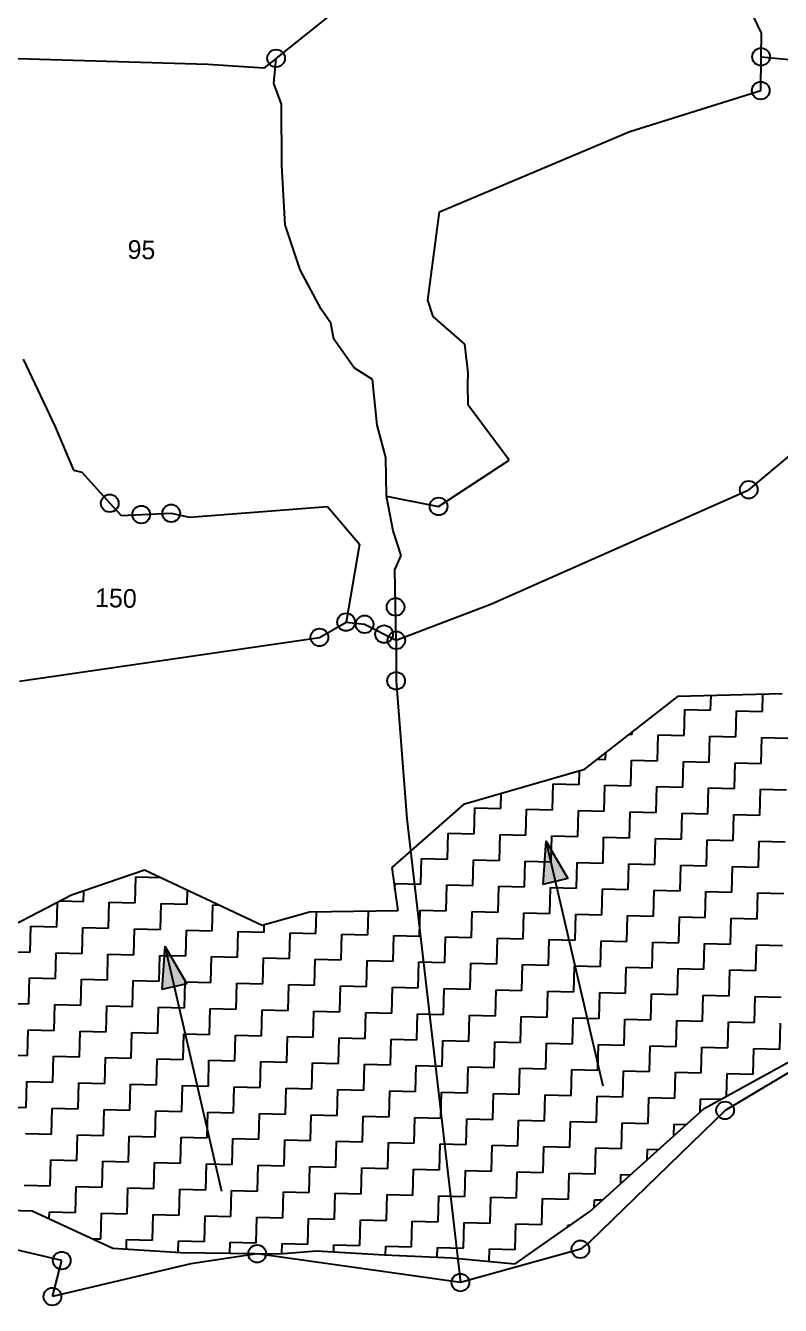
# Model space of a CAD drawing. Header units: metres. Extents: x 351065 to 355926, y 1754202 to 1757814.
# Drawn here: x 352029.2 to 352323.9, y 1754347.6 to 1754847.5 of the extents above; entities that cross this region are included whole.
import ezdxf

# ---------------------------------------------------------------- set-up
doc = ezdxf.new("R2010")
doc.units = ezdxf.units.M
doc.header["$MEASUREMENT"] = 0
for name, color, linetype in [('POLY_HATCH', 12, 'Continuous'), ('POLY_PARCEL', 6, 'Continuous'), ('POLY_WATER', 4, 'Continuous'), ('TEXT_PARCEL', 7, 'Continuous'), ('V_BOUND_LINE', 7, 'Continuous')]:
    doc.layers.add(name, color=color, linetype=linetype)
doc.styles.add('TEXT_MAP', font='', dxfattribs={"height": 2.5})
doc.styles.get('TEXT_MAP').set_extended_font_data('Kruti Dev 050')

msp = doc.modelspace()

# ---------------------------------------------------------------- hatches: boundary and pattern name
h = msp.add_hatch(color=256)
h.paths.add_polyline_path([(352235.97, 1754513.17), (352240.83, 1754514.3), (352232.29, 1754529.05)])
h.paths.add_polyline_path([(352232.29, 1754529.05), (352231.12, 1754512.05), (352235.97, 1754513.17)])
h = msp.add_hatch(color=256)
h.paths.add_polyline_path([(352087.18, 1754472.07), (352092.04, 1754473.2), (352083.5, 1754487.95)])
h.paths.add_polyline_path([(352083.5, 1754487.95), (352082.32, 1754470.95), (352087.18, 1754472.07)])

# ---------------------------------------------------------------- linework, layer by layer
for points in [[(352232.29, 1754529.05), (352231.12, 1754512.05)], [(352232.29, 1754529.05), (352254.47, 1754433.38)], [(352232.29, 1754529.05), (352240.83, 1754514.3)], [(352240.83, 1754514.3), (352231.12, 1754512.05)], [(352083.5, 1754487.95), (352082.32, 1754470.95)], [(352083.5, 1754487.95), (352105.67, 1754392.28)], [(352083.5, 1754487.95), (352092.04, 1754473.2)], [(352092.04, 1754473.2), (352082.32, 1754470.95)]]:
    msp.add_lwpolyline(points)
for centre in [(352126.94, 1754834.68), (352316.31, 1754835.28), (352316.17, 1754822.11), (352311.48, 1754666.2), (352062.01, 1754660.9), (352190.4, 1754659.67), (352074.33, 1754656.5), (352085.99, 1754656.99), (352173.6, 1754620.4), (352154.29, 1754614.48), (352161.53, 1754613.63), (352143.89, 1754608.54), (352169.12, 1754609.79), (352173.9, 1754607.38), (352173.82, 1754591.56), (352302.24, 1754423.79), (352119.55, 1754367.8), (352245.76, 1754369.53), (352043.29, 1754365.14), (352198.92, 1754356.56), (352039.63, 1754351.06)]:
    msp.add_circle(centre, 3.45)
at = {"layer": 'POLY_HATCH'}
for p, q in [((352324.59, 1754586.51), (352283.68, 1754585.45)), ((352283.68, 1754585.45), (352247.01, 1754556.83)), ((352247.01, 1754556.83), (352200.14, 1754543.24)), ((352200.14, 1754543.24), (352172.14, 1754518.69)), ((352075.56, 1754517.65), (352047.12, 1754507.82)), ((352121.52, 1754496.06), (352075.56, 1754517.65)), ((352172.14, 1754518.69), (352174.53, 1754501.74)), ((352047.12, 1754507.82), (352010.69, 1754489.04)), ((352139.98, 1754501.21), (352121.52, 1754496.06)), ((352174.53, 1754501.74), (352139.98, 1754501.21)), ((352294.03, 1754424.5), (352356.51, 1754458.97)), ((352249.46, 1754384.28), (352294.03, 1754424.5)), ((351999.93, 1754385.38), (352031.77, 1754384.56)), ((352031.77, 1754384.56), (352063.25, 1754369.96)), ((352220.26, 1754363.81), (352249.46, 1754384.28)), ((352063.25, 1754369.96), (352089.75, 1754368.22)), ((352089.75, 1754368.22), (352128.17, 1754367.76)), ((352128.17, 1754367.76), (352142.68, 1754368.98)), ((352142.68, 1754368.98), (352169.3, 1754367.41)), ((352169.3, 1754367.41), (352195.58, 1754366.21)), ((352195.58, 1754366.21), (352220.26, 1754363.81))]:
    msp.add_line(p, q, dxfattribs=at)
at = {"layer": 'POLY_HATCH', "linetype": 'Continuous'}
for p, q in [((352296.61, 1754580.06), (352296.76, 1754585.79)), ((352316.85, 1754579.55), (352317.02, 1754586.32)), ((352286.24, 1754570.21), (352286.5, 1754580.32)), ((352286.5, 1754580.32), (352296.61, 1754580.06)), ((352306.47, 1754569.69), (352306.73, 1754579.81)), ((352306.73, 1754579.81), (352316.85, 1754579.55)), ((352264.85, 1754570.76), (352266, 1754570.73)), ((352266, 1754570.73), (352266.03, 1754571.67)), ((352275.86, 1754560.35), (352276.12, 1754570.47)), ((352276.12, 1754570.47), (352286.24, 1754570.21)), ((352296.1, 1754559.83), (352296.35, 1754569.95)), ((352296.35, 1754569.95), (352306.47, 1754569.69)), ((352316.33, 1754559.31), (352316.59, 1754569.43)), ((352316.59, 1754569.43), (352326.71, 1754569.17)), ((352252.3, 1754560.95), (352255.63, 1754560.87)), ((352255.63, 1754560.87), (352255.7, 1754563.61)), ((352245.25, 1754551.01), (352245.39, 1754556.36)), ((352265.48, 1754550.49), (352265.74, 1754560.61)), ((352265.74, 1754560.61), (352275.86, 1754560.35)), ((352285.72, 1754549.97), (352285.98, 1754560.09)), ((352285.98, 1754560.09), (352296.1, 1754559.83)), ((352305.95, 1754549.45), (352306.21, 1754559.57)), ((352306.21, 1754559.57), (352316.33, 1754559.31)), ((352234.87, 1754541.15), (352235.13, 1754551.27)), ((352235.13, 1754551.27), (352245.25, 1754551.01)), ((352255.11, 1754540.63), (352255.37, 1754550.75)), ((352255.37, 1754550.75), (352265.48, 1754550.49)), ((352214.64, 1754541.67), (352214.79, 1754547.49)), ((352275.34, 1754540.12), (352275.6, 1754550.23)), ((352275.6, 1754550.23), (352285.72, 1754549.97)), ((352295.58, 1754539.6), (352295.84, 1754549.71)), ((352295.84, 1754549.71), (352305.95, 1754549.45)), ((352315.81, 1754539.08), (352316.07, 1754549.19)), ((352316.07, 1754549.19), (352326.19, 1754548.93)), ((352204.26, 1754531.82), (352204.52, 1754541.93)), ((352204.52, 1754541.93), (352214.64, 1754541.67)), ((352224.5, 1754531.3), (352224.76, 1754541.41)), ((352224.76, 1754541.41), (352234.87, 1754541.15)), ((352244.73, 1754530.78), (352244.99, 1754540.89)), ((352244.99, 1754540.89), (352255.11, 1754540.63)), ((352264.97, 1754530.26), (352265.22, 1754540.37)), ((352265.22, 1754540.37), (352275.34, 1754540.12)), ((352285.2, 1754529.74), (352285.46, 1754539.86)), ((352285.46, 1754539.86), (352295.58, 1754539.6)), ((352305.43, 1754529.22), (352305.69, 1754539.34)), ((352305.69, 1754539.34), (352315.81, 1754539.08)), ((352193.89, 1754521.96), (352194.15, 1754532.07)), ((352194.15, 1754532.07), (352204.26, 1754531.82)), ((352214.12, 1754521.44), (352214.38, 1754531.56)), ((352214.38, 1754531.56), (352224.5, 1754531.3)), ((352234.35, 1754520.92), (352234.61, 1754531.04)), ((352234.61, 1754531.04), (352244.73, 1754530.78)), ((352254.59, 1754520.4), (352254.85, 1754530.52)), ((352254.85, 1754530.52), (352264.97, 1754530.26)), ((352274.82, 1754519.88), (352275.08, 1754530)), ((352275.08, 1754530), (352285.2, 1754529.74)), ((352295.06, 1754519.36), (352295.32, 1754529.48)), ((352295.32, 1754529.48), (352305.43, 1754529.22)), ((352315.29, 1754518.84), (352315.55, 1754528.96)), ((352315.55, 1754528.96), (352325.67, 1754528.7)), ((352183.51, 1754512.1), (352183.77, 1754522.22)), ((352183.77, 1754522.22), (352193.89, 1754521.96)), ((352203.74, 1754511.58), (352204, 1754521.7)), ((352204, 1754521.7), (352214.12, 1754521.44)), ((352223.98, 1754511.06), (352224.24, 1754521.18)), ((352224.24, 1754521.18), (352234.35, 1754520.92)), ((352244.21, 1754510.54), (352244.47, 1754520.66)), ((352244.47, 1754520.66), (352254.59, 1754520.4)), ((352264.45, 1754510.02), (352264.71, 1754520.14)), ((352264.71, 1754520.14), (352274.82, 1754519.88)), ((352284.68, 1754509.5), (352284.94, 1754519.62)), ((352284.94, 1754519.62), (352295.06, 1754519.36)), ((352304.91, 1754508.99), (352305.17, 1754519.1)), ((352305.17, 1754519.1), (352315.29, 1754518.84)), ((352071.96, 1754504.84), (352072.22, 1754514.96)), ((352072.22, 1754514.96), (352081.82, 1754514.71)), ((352173.34, 1754510.21), (352173.39, 1754512.36)), ((352173.39, 1754512.36), (352183.51, 1754512.1)), ((352193.37, 1754501.72), (352193.63, 1754511.84)), ((352193.63, 1754511.84), (352203.74, 1754511.58)), ((352213.6, 1754501.2), (352213.86, 1754511.32)), ((352213.86, 1754511.32), (352223.98, 1754511.06)), ((352233.83, 1754500.69), (352234.09, 1754510.8)), ((352234.09, 1754510.8), (352244.21, 1754510.54)), ((352051.73, 1754505.36), (352051.83, 1754509.45)), ((352092.2, 1754504.32), (352092.34, 1754509.77)), ((352254.07, 1754500.17), (352254.33, 1754510.28)), ((352254.33, 1754510.28), (352264.45, 1754510.02)), ((352274.3, 1754499.65), (352274.56, 1754509.76)), ((352274.56, 1754509.76), (352284.68, 1754509.5)), ((352294.54, 1754499.13), (352294.8, 1754509.24)), ((352294.8, 1754509.24), (352304.91, 1754508.99)), ((352314.77, 1754498.61), (352315.03, 1754508.73)), ((352315.03, 1754508.73), (352325.15, 1754508.47)), ((352041.35, 1754495.5), (352041.59, 1754504.97)), ((352042.78, 1754505.59), (352051.73, 1754505.36)), ((352061.58, 1754494.98), (352061.84, 1754505.1)), ((352061.84, 1754505.1), (352071.96, 1754504.84)), ((352081.82, 1754494.46), (352082.08, 1754504.58)), ((352082.08, 1754504.58), (352092.2, 1754504.32)), ((352102.05, 1754493.94), (352102.31, 1754504.06)), ((352102.31, 1754504.06), (352104.61, 1754504)), ((352142.52, 1754492.9), (352142.74, 1754501.26)), ((352162.76, 1754492.39), (352162.99, 1754501.56)), ((352182.99, 1754491.87), (352183.25, 1754501.98)), ((352183.25, 1754501.98), (352193.37, 1754501.72)), ((352203.22, 1754491.35), (352203.48, 1754501.46)), ((352203.48, 1754501.46), (352213.6, 1754501.2)), ((352223.46, 1754490.83), (352223.72, 1754500.94)), ((352223.72, 1754500.94), (352233.83, 1754500.69)), ((352030.97, 1754485.64), (352031.23, 1754495.76)), ((352031.23, 1754495.76), (352041.35, 1754495.5)), ((352122.29, 1754493.42), (352122.36, 1754496.29)), ((352243.69, 1754490.31), (352243.95, 1754500.43)), ((352243.95, 1754500.43), (352254.07, 1754500.17)), ((352263.93, 1754489.79), (352264.19, 1754499.91)), ((352264.19, 1754499.91), (352274.3, 1754499.65)), ((352284.16, 1754489.27), (352284.42, 1754499.39)), ((352284.42, 1754499.39), (352294.54, 1754499.13)), ((352304.4, 1754488.75), (352304.65, 1754498.87)), ((352304.65, 1754498.87), (352314.77, 1754498.61)), ((352051.21, 1754485.12), (352051.47, 1754495.24)), ((352051.47, 1754495.24), (352061.58, 1754494.98)), ((352071.44, 1754484.6), (352071.7, 1754494.72)), ((352071.7, 1754494.72), (352081.82, 1754494.46)), ((352091.68, 1754484.09), (352091.94, 1754494.2)), ((352091.94, 1754494.2), (352102.05, 1754493.94)), ((352111.91, 1754483.57), (352112.17, 1754493.68)), ((352112.17, 1754493.68), (352122.29, 1754493.42)), ((352132.14, 1754483.05), (352132.4, 1754493.16)), ((352132.4, 1754493.16), (352142.52, 1754492.9)), ((352152.38, 1754482.53), (352152.64, 1754492.64)), ((352152.64, 1754492.64), (352162.76, 1754492.39)), ((352172.61, 1754482.01), (352172.87, 1754492.13)), ((352172.87, 1754492.13), (352182.99, 1754491.87)), ((352192.85, 1754481.49), (352193.11, 1754491.61)), ((352193.11, 1754491.61), (352203.22, 1754491.35)), ((352213.08, 1754480.97), (352213.34, 1754491.09)), ((352213.34, 1754491.09), (352223.46, 1754490.83)), ((352020.86, 1754485.9), (352030.97, 1754485.64)), ((352233.32, 1754480.45), (352233.58, 1754490.57)), ((352233.58, 1754490.57), (352243.69, 1754490.31)), ((352253.55, 1754479.93), (352253.81, 1754490.05)), ((352253.81, 1754490.05), (352263.93, 1754489.79)), ((352273.78, 1754479.41), (352274.04, 1754489.53)), ((352274.04, 1754489.53), (352284.16, 1754489.27)), ((352294.02, 1754478.89), (352294.28, 1754489.01)), ((352294.28, 1754489.01), (352304.4, 1754488.75)), ((352314.25, 1754478.37), (352314.51, 1754488.49)), ((352314.51, 1754488.49), (352324.63, 1754488.23)), ((352040.83, 1754475.27), (352041.09, 1754485.38)), ((352041.09, 1754485.38), (352051.21, 1754485.12)), ((352061.07, 1754474.75), (352061.32, 1754484.86)), ((352061.32, 1754484.86), (352071.44, 1754484.6)), ((352081.3, 1754474.23), (352081.56, 1754484.34)), ((352081.56, 1754484.34), (352091.68, 1754484.09)), ((352101.53, 1754473.71), (352101.79, 1754483.83)), ((352101.79, 1754483.83), (352111.91, 1754483.57)), ((352121.77, 1754473.19), (352122.03, 1754483.31)), ((352122.03, 1754483.31), (352132.14, 1754483.05)), ((352142, 1754472.67), (352142.26, 1754482.79)), ((352142.26, 1754482.79), (352152.38, 1754482.53)), ((352162.24, 1754472.15), (352162.5, 1754482.27)), ((352162.5, 1754482.27), (352172.61, 1754482.01)), ((352182.47, 1754471.63), (352182.73, 1754481.75)), ((352182.73, 1754481.75), (352192.85, 1754481.49)), ((352202.7, 1754471.11), (352202.96, 1754481.23)), ((352202.96, 1754481.23), (352213.08, 1754480.97)), ((352222.94, 1754470.59), (352223.2, 1754480.71)), ((352223.2, 1754480.71), (352233.32, 1754480.45)), ((352243.17, 1754470.07), (352243.43, 1754480.19)), ((352243.43, 1754480.19), (352253.55, 1754479.93)), ((352263.41, 1754469.56), (352263.67, 1754479.67)), ((352263.67, 1754479.67), (352273.78, 1754479.41)), ((352283.64, 1754469.04), (352283.9, 1754479.15)), ((352283.9, 1754479.15), (352294.02, 1754478.89)), ((352303.88, 1754468.52), (352304.14, 1754478.63)), ((352304.14, 1754478.63), (352314.25, 1754478.37)), ((352030.45, 1754465.41), (352030.71, 1754475.53)), ((352030.71, 1754475.53), (352040.83, 1754475.27)), ((352050.69, 1754464.89), (352050.95, 1754475.01)), ((352050.95, 1754475.01), (352061.07, 1754474.75)), ((352070.92, 1754464.37), (352071.18, 1754474.49)), ((352071.18, 1754474.49), (352081.3, 1754474.23)), ((352091.16, 1754463.85), (352091.42, 1754473.97)), ((352091.42, 1754473.97), (352101.53, 1754473.71)), ((352111.39, 1754463.33), (352111.65, 1754473.45)), ((352111.65, 1754473.45), (352121.77, 1754473.19)), ((352131.63, 1754462.81), (352131.88, 1754472.93)), ((352131.88, 1754472.93), (352142, 1754472.67)), ((352151.86, 1754462.29), (352152.12, 1754472.41)), ((352152.12, 1754472.41), (352162.24, 1754472.15)), ((352172.09, 1754461.77), (352172.35, 1754471.89)), ((352172.35, 1754471.89), (352182.47, 1754471.63)), ((352192.33, 1754461.26), (352192.59, 1754471.37)), ((352192.59, 1754471.37), (352202.7, 1754471.11)), ((352212.56, 1754460.74), (352212.82, 1754470.85)), ((352212.82, 1754470.85), (352222.94, 1754470.59)), ((352232.8, 1754460.22), (352233.06, 1754470.33)), ((352233.06, 1754470.33), (352243.17, 1754470.07)), ((352253.03, 1754459.7), (352253.29, 1754469.81)), ((352253.29, 1754469.81), (352263.41, 1754469.56)), ((352273.27, 1754459.18), (352273.52, 1754469.3)), ((352273.52, 1754469.3), (352283.64, 1754469.04)), ((352293.5, 1754458.66), (352293.76, 1754468.78)), ((352293.76, 1754468.78), (352303.88, 1754468.52)), ((352313.73, 1754458.14), (352313.99, 1754468.26)), ((352313.99, 1754468.26), (352324.11, 1754468)), ((352020.34, 1754465.67), (352030.45, 1754465.41)), ((352040.31, 1754455.03), (352040.57, 1754465.15)), ((352040.57, 1754465.15), (352050.69, 1754464.89)), ((352060.55, 1754454.51), (352060.81, 1754464.63)), ((352060.81, 1754464.63), (352070.92, 1754464.37)), ((352080.78, 1754453.99), (352081.04, 1754464.11)), ((352081.04, 1754464.11), (352091.16, 1754463.85)), ((352101.01, 1754453.47), (352101.27, 1754463.59)), ((352101.27, 1754463.59), (352111.39, 1754463.33)), ((352121.25, 1754452.96), (352121.51, 1754463.07)), ((352121.51, 1754463.07), (352131.63, 1754462.81)), ((352141.48, 1754452.44), (352141.74, 1754462.55)), ((352141.74, 1754462.55), (352151.86, 1754462.29)), ((352161.72, 1754451.92), (352161.98, 1754462.03)), ((352161.98, 1754462.03), (352172.09, 1754461.77)), ((352181.95, 1754451.4), (352182.21, 1754461.51)), ((352182.21, 1754461.51), (352192.33, 1754461.26)), ((352202.19, 1754450.88), (352202.45, 1754461)), ((352202.45, 1754461), (352212.56, 1754460.74)), ((352222.42, 1754450.36), (352222.68, 1754460.48)), ((352222.68, 1754460.48), (352232.8, 1754460.22)), ((352242.65, 1754449.84), (352242.91, 1754459.96)), ((352242.91, 1754459.96), (352253.03, 1754459.7)), ((352262.89, 1754449.32), (352263.15, 1754459.44)), ((352263.15, 1754459.44), (352273.27, 1754459.18)), ((352283.12, 1754448.8), (352283.38, 1754458.92)), ((352283.38, 1754458.92), (352293.5, 1754458.66)), ((352303.36, 1754448.28), (352303.62, 1754458.4)), ((352303.62, 1754458.4), (352313.73, 1754458.14)), ((352323.59, 1754447.76), (352323.85, 1754457.88)), ((352029.93, 1754445.17), (352030.19, 1754455.29)), ((352030.19, 1754455.29), (352040.31, 1754455.03)), ((352050.17, 1754444.65), (352050.43, 1754454.77)), ((352050.43, 1754454.77), (352060.55, 1754454.51)), ((352070.4, 1754444.14), (352070.66, 1754454.25)), ((352070.66, 1754454.25), (352080.78, 1754453.99)), ((352090.64, 1754443.62), (352090.9, 1754453.73)), ((352090.9, 1754453.73), (352101.01, 1754453.47)), ((352110.87, 1754443.1), (352111.13, 1754453.21)), ((352111.13, 1754453.21), (352121.25, 1754452.96)), ((352131.11, 1754442.58), (352131.37, 1754452.7)), ((352131.37, 1754452.7), (352141.48, 1754452.44)), ((352151.34, 1754442.06), (352151.6, 1754452.18)), ((352151.6, 1754452.18), (352161.72, 1754451.92)), ((352171.57, 1754441.54), (352171.83, 1754451.66)), ((352171.83, 1754451.66), (352181.95, 1754451.4)), ((352191.81, 1754441.02), (352192.07, 1754451.14)), ((352192.07, 1754451.14), (352202.19, 1754450.88)), ((352212.04, 1754440.5), (352212.3, 1754450.62)), ((352212.3, 1754450.62), (352222.42, 1754450.36)), ((352232.28, 1754439.98), (352232.54, 1754450.1)), ((352232.54, 1754450.1), (352242.65, 1754449.84)), ((352252.51, 1754439.46), (352252.77, 1754449.58)), ((352252.77, 1754449.58), (352262.89, 1754449.32)), ((352272.75, 1754438.94), (352273.01, 1754449.06)), ((352273.01, 1754449.06), (352283.12, 1754448.8)), ((352292.98, 1754438.42), (352293.24, 1754448.54)), ((352293.24, 1754448.54), (352303.36, 1754448.28)), ((352313.21, 1754437.91), (352313.47, 1754448.02)), ((352313.47, 1754448.02), (352323.59, 1754447.76)), ((352019.82, 1754445.43), (352029.93, 1754445.17)), ((352039.79, 1754434.8), (352040.05, 1754444.91)), ((352040.05, 1754444.91), (352050.17, 1754444.65)), ((352060.03, 1754434.28), (352060.29, 1754444.4)), ((352060.29, 1754444.4), (352070.4, 1754444.14)), ((352080.26, 1754433.76), (352080.52, 1754443.88)), ((352080.52, 1754443.88), (352090.64, 1754443.62)), ((352100.5, 1754433.24), (352100.75, 1754443.36)), ((352100.75, 1754443.36), (352110.87, 1754443.1)), ((352120.73, 1754432.72), (352120.99, 1754442.84)), ((352120.99, 1754442.84), (352131.11, 1754442.58)), ((352140.96, 1754432.2), (352141.22, 1754442.32)), ((352141.22, 1754442.32), (352151.34, 1754442.06)), ((352161.2, 1754431.68), (352161.46, 1754441.8)), ((352161.46, 1754441.8), (352171.57, 1754441.54)), ((352181.43, 1754431.16), (352181.69, 1754441.28)), ((352181.69, 1754441.28), (352191.81, 1754441.02)), ((352201.67, 1754430.64), (352201.93, 1754440.76)), ((352201.93, 1754440.76), (352212.04, 1754440.5)), ((352221.9, 1754430.12), (352222.16, 1754440.24)), ((352222.16, 1754440.24), (352232.28, 1754439.98)), ((352242.13, 1754429.61), (352242.39, 1754439.72)), ((352242.39, 1754439.72), (352252.51, 1754439.46)), ((352262.37, 1754429.09), (352262.63, 1754439.2)), ((352262.63, 1754439.2), (352272.75, 1754438.94)), ((352282.6, 1754428.57), (352282.86, 1754438.68)), ((352282.86, 1754438.68), (352292.98, 1754438.42)), ((352302.87, 1754429.38), (352303.1, 1754438.17)), ((352303.1, 1754438.17), (352313.21, 1754437.91)), ((352029.42, 1754424.94), (352029.68, 1754435.06)), ((352029.68, 1754435.06), (352039.79, 1754434.8)), ((352049.65, 1754424.42), (352049.91, 1754434.54)), ((352049.91, 1754434.54), (352060.03, 1754434.28)), ((352069.88, 1754423.9), (352070.14, 1754434.02)), ((352070.14, 1754434.02), (352080.26, 1754433.76)), ((352090.12, 1754423.38), (352090.38, 1754433.5)), ((352090.38, 1754433.5), (352100.5, 1754433.24)), ((352110.35, 1754422.86), (352110.61, 1754432.98)), ((352110.61, 1754432.98), (352120.73, 1754432.72)), ((352130.59, 1754422.34), (352130.85, 1754432.46)), ((352130.85, 1754432.46), (352140.96, 1754432.2)), ((352150.82, 1754421.82), (352151.08, 1754431.94)), ((352151.08, 1754431.94), (352161.2, 1754431.68)), ((352171.06, 1754421.31), (352171.32, 1754431.42)), ((352171.32, 1754431.42), (352181.43, 1754431.16)), ((352191.29, 1754420.79), (352191.55, 1754430.9)), ((352191.55, 1754430.9), (352201.67, 1754430.64)), ((352211.52, 1754420.27), (352211.78, 1754430.38)), ((352211.78, 1754430.38), (352221.9, 1754430.12)), ((352231.76, 1754419.75), (352232.02, 1754429.87)), ((352232.02, 1754429.87), (352242.13, 1754429.61)), ((352251.99, 1754419.23), (352252.25, 1754429.35)), ((352252.25, 1754429.35), (352262.37, 1754429.09)), ((352272.23, 1754418.71), (352272.49, 1754428.83)), ((352272.49, 1754428.83), (352282.6, 1754428.57)), ((352292.59, 1754423.2), (352292.72, 1754428.31)), ((352292.72, 1754428.31), (352300.56, 1754428.11)), ((352019.3, 1754425.2), (352029.42, 1754424.94)), ((352039.27, 1754414.56), (352039.53, 1754424.68)), ((352039.53, 1754424.68), (352049.65, 1754424.42)), ((352059.51, 1754414.04), (352059.77, 1754424.16)), ((352059.77, 1754424.16), (352069.88, 1754423.9)), ((352079.74, 1754413.52), (352080, 1754423.64)), ((352080, 1754423.64), (352090.12, 1754423.38)), ((352099.98, 1754413.01), (352100.24, 1754423.12)), ((352100.24, 1754423.12), (352110.35, 1754422.86)), ((352120.21, 1754412.49), (352120.47, 1754422.6)), ((352120.47, 1754422.6), (352130.59, 1754422.34)), ((352140.44, 1754411.97), (352140.7, 1754422.08)), ((352140.7, 1754422.08), (352150.82, 1754421.82)), ((352160.68, 1754411.45), (352160.94, 1754421.57)), ((352160.94, 1754421.57), (352171.06, 1754421.31)), ((352180.91, 1754410.93), (352181.17, 1754421.05)), ((352181.17, 1754421.05), (352191.29, 1754420.79)), ((352201.15, 1754410.41), (352201.41, 1754420.53)), ((352201.41, 1754420.53), (352211.52, 1754420.27)), ((352221.38, 1754409.89), (352221.64, 1754420.01)), ((352221.64, 1754420.01), (352231.76, 1754419.75)), ((352241.62, 1754409.37), (352241.88, 1754419.49)), ((352241.88, 1754419.49), (352251.99, 1754419.23)), ((352261.85, 1754408.85), (352262.11, 1754418.97)), ((352262.11, 1754418.97), (352272.23, 1754418.71)), ((352282.23, 1754413.85), (352282.34, 1754418.45)), ((352282.34, 1754418.45), (352287.19, 1754418.33)), ((352029.16, 1754414.82), (352039.27, 1754414.56)), ((352049.13, 1754404.19), (352049.39, 1754414.3)), ((352049.39, 1754414.3), (352059.51, 1754414.04)), ((352069.37, 1754403.67), (352069.62, 1754413.78)), ((352069.62, 1754413.78), (352079.74, 1754413.52)), ((352089.6, 1754403.15), (352089.86, 1754413.27)), ((352089.86, 1754413.27), (352099.98, 1754413.01)), ((352109.83, 1754402.63), (352110.09, 1754412.75)), ((352110.09, 1754412.75), (352120.21, 1754412.49)), ((352130.07, 1754402.11), (352130.33, 1754412.23)), ((352130.33, 1754412.23), (352140.44, 1754411.97)), ((352150.3, 1754401.59), (352150.56, 1754411.71)), ((352150.56, 1754411.71), (352160.68, 1754411.45)), ((352170.54, 1754401.07), (352170.8, 1754411.19)), ((352170.8, 1754411.19), (352180.91, 1754410.93)), ((352190.77, 1754400.55), (352191.03, 1754410.67)), ((352191.03, 1754410.67), (352201.15, 1754410.41)), ((352211, 1754400.03), (352211.26, 1754410.15)), ((352211.26, 1754410.15), (352221.38, 1754409.89)), ((352231.24, 1754399.51), (352231.5, 1754409.63)), ((352231.5, 1754409.63), (352241.62, 1754409.37)), ((352251.47, 1754398.99), (352251.73, 1754409.11)), ((352251.73, 1754409.11), (352261.85, 1754408.85)), ((352271.86, 1754404.5), (352271.97, 1754408.59)), ((352271.97, 1754408.59), (352276.28, 1754408.48)), ((352038.75, 1754394.33), (352039.01, 1754404.45)), ((352039.01, 1754404.45), (352049.13, 1754404.19)), ((352058.99, 1754393.81), (352059.25, 1754403.93)), ((352059.25, 1754403.93), (352069.37, 1754403.67)), ((352079.22, 1754393.29), (352079.48, 1754403.41)), ((352079.48, 1754403.41), (352089.6, 1754403.15)), ((352099.46, 1754392.77), (352099.72, 1754402.89)), ((352099.72, 1754402.89), (352109.83, 1754402.63)), ((352119.69, 1754392.25), (352119.95, 1754402.37)), ((352119.95, 1754402.37), (352130.07, 1754402.11)), ((352139.93, 1754391.73), (352140.18, 1754401.85)), ((352140.18, 1754401.85), (352150.3, 1754401.59)), ((352160.16, 1754391.21), (352160.42, 1754401.33)), ((352160.42, 1754401.33), (352170.54, 1754401.07)), ((352180.39, 1754390.69), (352180.65, 1754400.81)), ((352180.65, 1754400.81), (352190.77, 1754400.55)), ((352200.63, 1754390.18), (352200.89, 1754400.29)), ((352200.89, 1754400.29), (352211, 1754400.03)), ((352220.86, 1754389.66), (352221.12, 1754399.77)), ((352221.12, 1754399.77), (352231.24, 1754399.51)), ((352241.1, 1754389.14), (352241.36, 1754399.25)), ((352241.36, 1754399.25), (352251.47, 1754398.99)), ((352261.5, 1754395.14), (352261.59, 1754398.74)), ((352261.59, 1754398.74), (352265.37, 1754398.64)), ((352028.64, 1754394.59), (352038.75, 1754394.33)), ((352048.61, 1754383.95), (352048.87, 1754394.07)), ((352048.87, 1754394.07), (352058.99, 1754393.81)), ((352068.85, 1754383.43), (352069.11, 1754393.55)), ((352069.11, 1754393.55), (352079.22, 1754393.29)), ((352089.08, 1754382.91), (352089.34, 1754393.03)), ((352089.34, 1754393.03), (352099.46, 1754392.77)), ((352109.31, 1754382.39), (352109.57, 1754392.51)), ((352109.57, 1754392.51), (352119.69, 1754392.25)), ((352129.55, 1754381.88), (352129.81, 1754391.99)), ((352129.81, 1754391.99), (352139.93, 1754391.73)), ((352149.78, 1754381.36), (352150.04, 1754391.47)), ((352150.04, 1754391.47), (352160.16, 1754391.21)), ((352170.02, 1754380.84), (352170.28, 1754390.95)), ((352170.28, 1754390.95), (352180.39, 1754390.69)), ((352190.25, 1754380.32), (352190.51, 1754390.44)), ((352190.51, 1754390.44), (352200.63, 1754390.18)), ((352210.49, 1754379.8), (352210.75, 1754389.92)), ((352210.75, 1754389.92), (352220.86, 1754389.66)), ((352230.72, 1754379.28), (352230.98, 1754389.4)), ((352230.98, 1754389.4), (352241.1, 1754389.14)), ((352251.13, 1754385.79), (352251.21, 1754388.88)), ((352251.21, 1754388.88), (352254.46, 1754388.79)), ((352038.42, 1754381.47), (352038.49, 1754384.21)), ((352038.49, 1754384.21), (352048.61, 1754383.95)), ((352058.47, 1754373.58), (352058.73, 1754383.69)), ((352058.73, 1754383.69), (352068.85, 1754383.43)), ((352078.7, 1754373.06), (352078.96, 1754383.17)), ((352078.96, 1754383.17), (352089.08, 1754382.91)), ((352098.94, 1754372.54), (352099.2, 1754382.65)), ((352099.2, 1754382.65), (352109.31, 1754382.39)), ((352119.17, 1754372.02), (352119.43, 1754382.14)), ((352119.43, 1754382.14), (352129.55, 1754381.88)), ((352139.41, 1754371.5), (352139.67, 1754381.62)), ((352139.67, 1754381.62), (352149.78, 1754381.36)), ((352159.64, 1754370.98), (352159.9, 1754381.1)), ((352159.9, 1754381.1), (352170.02, 1754380.84)), ((352179.87, 1754370.46), (352180.13, 1754380.58)), ((352180.13, 1754380.58), (352190.25, 1754380.32)), ((352200.11, 1754369.94), (352200.37, 1754380.06)), ((352200.37, 1754380.06), (352210.49, 1754379.8)), ((352220.34, 1754369.42), (352220.6, 1754379.54)), ((352220.6, 1754379.54), (352230.72, 1754379.28)), ((352240.82, 1754378.22), (352240.84, 1754379.02)), ((352240.84, 1754379.02), (352241.92, 1754378.99)), ((352055.29, 1754373.66), (352058.47, 1754373.58)), ((352068.49, 1754369.62), (352068.59, 1754373.32)), ((352068.59, 1754373.32), (352078.7, 1754373.06)), ((352088.71, 1754368.29), (352088.82, 1754372.8)), ((352088.82, 1754372.8), (352098.94, 1754372.54)), ((352108.94, 1754367.99), (352109.05, 1754372.28)), ((352109.05, 1754372.28), (352119.17, 1754372.02)), ((352129.19, 1754367.85), (352129.29, 1754371.76)), ((352129.29, 1754371.76), (352139.41, 1754371.5)), ((352149.46, 1754368.58), (352149.52, 1754371.24)), ((352149.52, 1754371.24), (352159.64, 1754370.98)), ((352169.67, 1754367.4), (352169.76, 1754370.72)), ((352169.76, 1754370.72), (352179.87, 1754370.46)), ((352189.9, 1754366.47), (352189.99, 1754370.2)), ((352189.99, 1754370.2), (352200.11, 1754369.94)), ((352210.1, 1754364.8), (352210.23, 1754369.68)), ((352210.23, 1754369.68), (352220.34, 1754369.42))]:
    msp.add_line(p, q, dxfattribs=at)
at = {"layer": 'POLY_PARCEL'}
for p, q in [((352316.41, 1754844.52), (352312.34, 1754853.19)), ((352316.31, 1754835.28), (352316.41, 1754844.52)), ((352126.02, 1754824.82), (352126.94, 1754834.68)), ((352316.17, 1754822.11), (352316.31, 1754835.28)), ((352316.31, 1754835.28), (352339.21, 1754833.05)), ((352129.12, 1754816.83), (352126.02, 1754824.82)), ((352265.07, 1754806.09), (352316.17, 1754822.11)), ((352129.16, 1754792.77), (352129.12, 1754816.83)), ((352190.71, 1754774.71), (352265.07, 1754806.09)), ((352130.55, 1754769.66), (352129.16, 1754792.77)), ((352186.2, 1754740.21), (352190.71, 1754774.71)), ((352311.48, 1754666.2), (352439.26, 1754773.2)), ((352136.36, 1754752.04), (352130.55, 1754769.66)), ((352144.54, 1754736.66), (352136.36, 1754752.04)), ((352148.36, 1754731.29), (352144.54, 1754736.66)), ((352188.34, 1754733.89), (352186.2, 1754740.21)), ((352149.52, 1754725), (352148.36, 1754731.29)), ((352200.6, 1754723.03), (352188.34, 1754733.89)), ((352157.49, 1754713.77), (352149.52, 1754725)), ((352201.96, 1754711.79), (352200.6, 1754723.03)), ((352028.16, 1754717.15), (352040.68, 1754690.78)), ((352164.63, 1754709.3), (352157.49, 1754713.77)), ((352201.85, 1754707.5), (352201.96, 1754711.79)), ((352166.48, 1754691.45), (352164.63, 1754709.3)), ((352201.97, 1754699.26), (352201.85, 1754707.5)), ((352217.91, 1754677.75), (352201.97, 1754699.26)), ((352040.68, 1754690.78), (352047.83, 1754673.79)), ((352169.78, 1754678.84), (352166.48, 1754691.45)), ((352170.05, 1754663.67), (352169.78, 1754678.84)), ((352190.4, 1754659.67), (352217.91, 1754677.75)), ((352047.83, 1754673.79), (352051.11, 1754673.05)), ((352051.11, 1754673.05), (352062.01, 1754660.9)), ((352211.05, 1754621.64), (352311.48, 1754666.2)), ((352062.01, 1754660.9), (352066.51, 1754656.17)), ((352170.05, 1754663.67), (352190.4, 1754659.67)), ((352172.67, 1754650.09), (352170.05, 1754663.67)), ((352066.51, 1754656.17), (352085.99, 1754656.99)), ((352085.99, 1754656.99), (352093.21, 1754655.48)), ((352093.21, 1754655.48), (352147.09, 1754659.7)), ((352147.09, 1754659.7), (352159.57, 1754644.88)), ((352175.73, 1754640.45), (352172.67, 1754650.09)), ((352159.57, 1754644.88), (352154.29, 1754614.48)), ((352173.27, 1754634.91), (352175.73, 1754640.45)), ((352173.9, 1754607.38), (352173.27, 1754634.91)), ((352173.9, 1754607.38), (352211.05, 1754621.64)), ((352143.89, 1754608.54), (352154.29, 1754614.48)), ((352154.29, 1754614.48), (352161.53, 1754613.63)), ((352161.53, 1754613.63), (352173.9, 1754607.38)), ((352026.79, 1754591.43), (352143.89, 1754608.54)), ((352173.9, 1754607.38), (352173.82, 1754591.56)), ((352173.82, 1754591.56), (352178.05, 1754537.72)), ((352178.05, 1754537.72), (352198.92, 1754356.56))]:
    msp.add_line(p, q, dxfattribs=at)
at = {"layer": 'POLY_WATER'}
for p, q in [((352126.94, 1754834.68), (352150.24, 1754853.3)), ((352100.27, 1754832.24), (352025.9, 1754834.47)), ((352122.21, 1754830.89), (352100.27, 1754832.24)), ((352126.94, 1754834.68), (352122.21, 1754830.89))]:
    msp.add_line(p, q, dxfattribs=at)
at = {"layer": 'V_BOUND_LINE'}
for p, q in [((352376.84, 1754468.23), (352302.24, 1754423.79)), ((352302.24, 1754423.79), (352249.46, 1754372.4)), ((352043.29, 1754365.14), (351994.29, 1754376.51)), ((352249.46, 1754372.4), (352245.76, 1754369.53)), ((352119.55, 1754367.8), (352093.72, 1754363.85)), ((352198.92, 1754356.56), (352119.55, 1754367.8)), ((352245.76, 1754369.53), (352198.92, 1754356.56)), ((352039.63, 1754351.06), (352043.29, 1754365.14)), ((352093.72, 1754363.85), (352039.63, 1754351.06))]:
    msp.add_line(p, q, dxfattribs=at)

# ---------------------------------------------------------------- texts
at = {"layer": 'TEXT_PARCEL', "style": 'TEXT_MAP'}
for s, p in [('95', (352068.88, 1754756.43)), ('150', (352056.21, 1754620.44))]:
    msp.add_text(s, height=7.287, rotation=358.5302, dxfattribs=at).set_placement(p)

doc.saveas('drawing.dxf')
